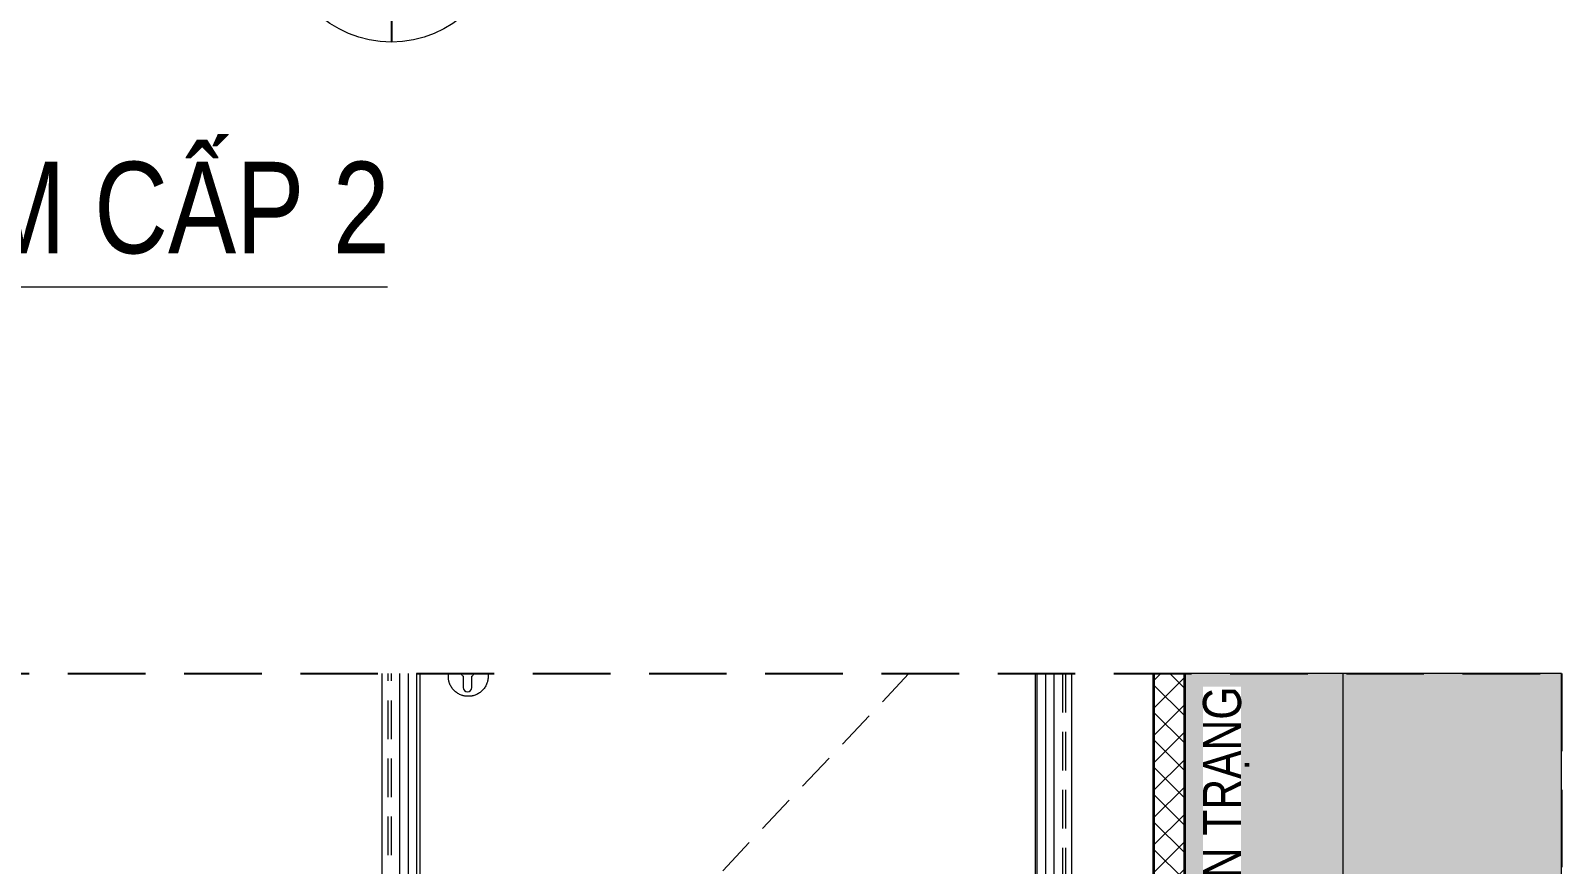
# Model space of a CAD drawing. Header units: millimetres. Extents: x -547695 to 905972, y -1055718 to 167349.
# Drawn here: x -526700 to -524191, y -1017518 to -1016151 of the extents above; entities that cross this region are included whole.
import ezdxf
from ezdxf.enums import TextEntityAlignment as Align
from ezdxf.xclip import XClip

# ---------------------------------------------------------------- set-up
doc = ezdxf.new("R2010")
doc.units = ezdxf.units.MM
doc.header["$XCLIPFRAME"] = 0
for name, pattern in [('CENTER', [50.800000000000004, 31.75, -6.35, 6.35, -6.35]), ('DASHDOT', [25.4, 12.7, -6.35, 0, -6.35]), ('HIDDEN', [9.524999999999999, 6.35, -3.175])]:
    doc.linetypes.add(name, pattern=pattern)
doc.layers.get('DEFPOINTS').update_dxf_attribs({"color": 1, "lineweight": 25})
doc.layers.add('7a-Flashing_01', color=1, linetype='Continuous')
doc.layers.add('XR-MC2$0$A-TOLE', color=152, linetype='Continuous')
for name, color, linetype, lineweight in [('A-DIMS', 8, 'Continuous', 9), ('A-EQPM', 127, 'Continuous', 9), ('A-FINE', 255, 'Continuous', 25), ('A-GRID', 250, 'CENTER', 15), ('A-HEVY', 111, 'Continuous', 35), ('A-HIDD', 45, 'HIDDEN', 9), ('A-LITE', 9, 'Continuous', 9), ('A-PATT', 252, 'Continuous', 9), ('A-SYMBOLS', 10, 'Continuous', 13), ('A-WALL', 12, 'Continuous', 13), ('S-GRID-AXIS', 5, 'DASHDOT', 18)]:
    doc.layers.add(name, color=color, linetype=linetype, lineweight=lineweight)
doc.styles.add('VTK_Arial', font='arial.ttf', dxfattribs={"width": 0.8})
doc.styles.add('VTK_Arial_3.5 mm', font='arial.ttf', dxfattribs={"width": 0.8, "height": 3.5})

# ---------------------------------------------------------------- blocks, each defined once
blk = doc.blocks.new('ERYUJH76Y')
at = {"layer": 'A-GRID', "ltscale": 50}
for points in [[(1300, 3348.158887993079), (1300, 25451.9480377544)], [(0, 3348.158887993079), (0, 25008.44865267468)]]:
    blk.add_lwpolyline(points, dxfattribs=at)
blk = doc.blocks.new('RHRTHRHRT')
at = {"layer": 'A-GRID'}
ref = blk.add_blockref('ERYUJH76Y', (-1300, -21728.30377033376), dxfattribs=at)
XClip(ref).set_block_clipping_path([(-32069.379858537228, 5005.130660463474), (6367.103157383157, 26504.536130141118)])
blk = doc.blocks.new('*U303')
blk.add_wipeout([(4.5, -1.7763568394002505e-15), (4.46451615591515, -0.5639995510393714), (4.358624225078841, -1.1191044922418465), (4.183994186497131, -1.6565604870810517), (3.943380060197386, -2.1678915334577207), (3.6405764746872635, -2.645033635316131), (3.280358823396353, -3.080461976679099), (2.868407953869105, -3.46730959249105), (2.4112205774054853, -3.7994756647590684), (1.9160068120428266, -4.071721736097089), (1.3905764746872622, -4.279754323328191), (0.8432159156357593, -4.4202926282791), (0.2825573378819078, -4.491120277927223), (-0.2825573378819094, -4.491120277927223), (-0.8432159156357608, -4.4202926282791), (-1.3905764746872642, -4.279754323328191), (-1.9160068120428249, -4.07172173609709), (-2.411220577405484, -3.799475664759071), (-2.868407953869103, -3.467309592491053), (-3.280358823396352, -3.080461976679099), (-3.6405764746872635, -2.6450336353161292), (-3.943380060197386, -2.167891533457718), (-4.183994186497131, -1.6565604870810517), (-4.358624225078839, -1.1191044922418474), (-4.464516155915151, -0.5639995510393696), (-4.5, 0), (-4.464516155915151, 0.5639995510393678), (-4.358624225078839, 1.1191044922418456), (-4.183994186497131, 1.6565604870810482), (-3.943380060197386, 2.167891533457718), (-3.6405764746872635, 2.6450336353161283), (-3.2803588233963517, 3.0804619766791), (-2.868407953869104, 3.46730959249105), (-2.4112205774054853, 3.7994756647590666), (-1.9160068120428277, 4.071721736097086), (-1.3905764746872633, 4.279754323328191), (-0.8432159156357607, 4.420292628279098), (-0.2825573378819103, 4.491120277927221), (0.28255733788190984, 4.491120277927221), (0.8432159156357604, 4.420292628279098), (1.3905764746872633, 4.27975432332819), (1.9160068120428266, 4.071721736097087), (2.4112205774054845, 3.7994756647590666), (2.868407953869104, 3.46730959249105), (3.280358823396352, 3.0804619766790964), (3.6405764746872635, 2.6450336353161283), (3.943380060197386, 2.167891533457718), (4.183994186497131, 1.65656048708105), (4.358624225078839, 1.1191044922418456), (4.464516155915151, 0.5639995510393696)])
blk.add_circle((0, 0), 4.5)
at = {"layer": 'DEFPOINTS', "color": 250}
for p, q in [((2.755455298081545e-16, 4.5), (-8.266365894244633e-16, -4.5)), ((-4.5, 5.51091059616309e-16), (4.5, -1.102182119232618e-15))]:
    blk.add_line(p, q, dxfattribs=at)
at = {"color": 7, "style": 'VTK_Arial_3.5 mm', "width": 0.8}
blk.add_attdef('X12', text='', height=3.5, dxfattribs=at).set_placement((0, 0), align=Align.MIDDLE_CENTER)
blk = doc.blocks.new('*U938')
for p, q in [((0, 0), (-14.5, 0)), ((60.11426129233914, 0), (0, 0))]:
    blk.add_line(p, q)
blk.add_circle((-8.5, 0), 6)
at = {"color": 7, "style": 'VTK_Arial', "width": 0.8}
blk.add_attdef('SECTION', (0, 1.855432433199894), '', height=5, dxfattribs=at)
blk.add_attdef('MARK', text='', height=3.5, dxfattribs=at).set_placement((-8.587623213454208, 0.986891504158848), align=Align.CENTER)
at = {"color": 7, "linetype": 'Continuous', "style": 'VTK_Arial', "width": 0.8}
blk.add_attdef('REF', text='', height=2.5, dxfattribs=at).set_placement((-8.491969826316563, -3.754335076540883), align=Align.CENTER)
at = {"color": 7, "linetype": 'Continuous', "style": 'VTK_Arial', "width": 0.8, "flags": 8}
blk.add_attdef('SCALE-I', (0, -4.252405790539342), '', height=2.5, dxfattribs=at)
blk = doc.blocks.new('diem chan tole')
at = {"layer": '7a-Flashing_01', "const_width": 1.000000000014655}
blk.add_lwpolyline([(1.01863406598568e-10, -40.00000071630348), (-7.002527127042413e-07, -50.00000286207069), (-49.97341264960414, -50.00000286207069), (-49.97341230594611, -10), (1.01863406598568e-10, 0), (-3.063178155571222e-08, 109.999998333049)], dxfattribs=at)
blk = doc.blocks.new('up goc')
at = {"layer": '7a-Flashing_01', "const_width": 0.4991635426104162}
blk.add_lwpolyline([(-154.7138167084195, 0.001297896960750222), (-139.7389104296453, 0.001297896960750222), (-114.2812472605146, 30.71977981762029), (30.71875274041668, 30.71977981762029), (30.71875274041668, -114.2802201823797), (0.0002708151005208492, -139.7378833496477), (0.0002708151005208492, -154.7127896302845)], dxfattribs=at)
blk = doc.blocks.new('_ECU_M12')
at = {"layer": 'A-PATT'}
h = blk.add_hatch(color=256, dxfattribs=at)
h.dxf.hatch_style = 1
h.paths.add_polyline_path([(-1.332267629550188e-14, 10), (-8.227241335952154, 10, -0.1766328693721087), (-5.484827557301435, 9.000000000000012, -0.09041533725779799)])
h.paths.add_polyline_path([(8.227241335952133, 10), (-1.154631945610163e-14, 10, -0.09041533725779809), (5.484827557301418, 9.000000000000012, -0.1766328693721084)])
h = blk.add_hatch(color=256, dxfattribs=at)
h.dxf.hatch_style = 1
h.paths.add_polyline_path([(-5.48482755730145, 0.9999999999999791, -0.1766328693721076), (-8.227241335952154, 0), (2.309263891220326e-14, -3.019806626980426e-14, -0.09041533725779888)])
h.paths.add_polyline_path([(5.484827557301461, 0.9999999999999609, -0.09041533725779824), (2.486899575160351e-14, -3.019806626980426e-14), (8.227241335952149, 4.440892098500626e-16, -0.1766328693721063)])
for p, q in [((-10.96965511460285, 1), (-10.96965511460285, 9)), ((-8.227241335952154, 10), (8.227241335952133, 10)), ((8.227241335952133, 0), (-8.227241335952154, 0)), ((-5.48482755730144, 0.9999999999999871), (-5.48482755730144, 9)), ((5.484827557301433, 1), (5.484827557301433, 9)), ((10.9696551146029, 1.000000000000028), (10.9696551146029, 9))]:
    blk.add_line(p, q, dxfattribs=at)
for centre, radius, start, end in [((-8.227241335952154, 5.739583333333314), 4.260416666666686, 49.93201295055604, 130.067987049444), ((-8.227241335952154, 4.260416666666686), 4.260416666666686, 229.9320129505561, 310.067987049444), ((-1.295469599247883e-14, -5.541666666666749), 15.54166666666675, 69.33452181711995, 110.6654781828799), ((2.455128931506191e-14, 15.54166666666672), 15.54166666666675, 249.3345218171199, 290.6654781828798), ((8.227241335952133, 5.739583333333314), 4.260416666666686, 49.93201295055604, 130.067987049444), ((8.227241335952133, 4.260416666666686), 4.260416666666686, 229.9320129505561, 310.067987049444)]:
    blk.add_arc(centre, radius, start, end, dxfattribs=at)
blk = doc.blocks.new('*U48')
h = blk.add_hatch(color=256)
h.dxf.hatch_style = 1
h.paths.add_polyline_path([(-0.2347652685253081, -10, -0.08676077116067771), (-5.48482755730146, -9.000000000000002, -0.1766328693721095), (-8.227241335952186, -10)])
h.paths.add_polyline_path([(8.227241335952073, -10, -0.1766328693721091), (5.484827557301347, -9.000000000000005, -0.0867607711606776), (0.2347652685252006, -10)])
for p, q in [((-4.800761234632324, 29.31402429968259), (-5.400380620267304, 28.38461425671378)), ((-5.400380620267304, 28.38461425671378), (-4.800761234632324, 27.87493778203973)), ((-4.800761234632324, 29.31402429968259), (4.8007612346322, 29.31402429968259)), ((-6.23234797101814e-14, 29.00451655964124), (-6.23234797101814e-14, 29.31402429968259)), ((4.8007612346322, 28.71440491864016), (-6.276756892003146e-14, 29.00451655964124)), ((4.8007612346322, 28.71440491864016), (4.8007612346322, 29.31402429968259)), ((4.8007612346322, 28.71440491864016), (5.999999999999938, 27.6950519693057)), ((5.999999999999938, 27.6950519693057), (4.8007612346322, 26.91554677027418)), ((-10.96965511460289, 0), (-10.96965511460289, -9)), ((10.96965511460286, 0), (-10.96965511460289, 0)), ((-6.000000000000062, 19.90000000007351), (5.999999999999938, 19.90000000007351)), ((-5.056750763650774, 7.900000000073561), (-6.000000000000062, 7.28688799935415)), ((-6.000000000000062, 7.28688799935415), (-4.800761234632324, 6.267535050019688)), ((-4.800761234632324, 6.267535050019688), (-6.000000000000062, 5.488029851004541)), ((-6.000000000000062, 5.488029851004541), (-6.000000000000062, 2)), ((-6.000000000000062, 5.488029851004541), (2.994290733290792, 5.488029851004541)), ((-5.484827557301486, 0), (-5.484827557301486, -9)), ((2.994290733290792, 5.488029851004541), (-4.800761234632324, 6.267535050019688)), ((4.793148879019947, 7.107002181384161), (5.999999999999971, 6.081178729785506)), ((5.484827557301344, 0), (5.484827557301344, -9)), ((5.999999999999938, 7.905985074609163), (5.999999999999938, 7.900000000073561)), ((5.999999999999971, 6.081178729785506), (5.999999999999971, 2)), ((10.96965511460286, 0), (10.96965511460286, -9)), ((-8.227241335952186, -10), (8.227241335952073, -10))]:
    blk.add_line(p, q)
for points in [[(4.8007612346322, 26.91554677027418), (5.999999999999938, 25.89619382093972), (4.8007612346322, 25.11668862716599), (-4.800761234632324, 26.07607963892881), (-6.000000000000062, 27.09543258826327), (-4.800761234632324, 27.87493778203973)], [(4.8007612346322, 25.11668862716599), (5.999999999999938, 24.09733567783153), (4.8007612346322, 23.31783047880001), (-4.800761234632324, 24.27722149056283), (-6.000000000000062, 25.29657443989729), (-4.800761234632324, 26.07607963892881)], [(4.8007612346322, 23.31783047880001), (5.999999999999938, 22.29847752946555), (4.8007612346322, 21.5189723304504), (-4.800761234632324, 22.47836334221322), (-6.000000000000062, 23.49771629155041), (-4.800761234632324, 24.27722149056283)]]:
    blk.add_lwpolyline(points, close=True)
blk.add_lwpolyline([(-12.5, 7.900000000073581), (12.50000000000001, 7.900000000073581), (12.50000000000001, 9.400000000073552, 0.4142135623730948), (12.00000000000001, 9.900000000073552), (-11.99999999999999, 9.900000000073552, 0.4142135623730953), (-12.5, 9.40000000007358)], format="xyb", close=True)
for points in [[(2.994290700055724, 19.90000000007351), (-4.800761234632324, 20.67950519386634), (-6.000000000000062, 21.6988581432008), (-4.800761234632324, 22.47836334221322), (4.8007612346322, 21.5189723304504), (5.999999999999938, 20.49961938111594), (5.07750864635417, 19.90000000007351)], [(-6.000000000000062, 19.89999999485119), (-4.800761234632324, 20.67950519386634), (2.994290700055724, 19.90000000007351)], [(5.976513974160378, 7.900000000073561), (5.992387644387685, 7.88650738039658), (4.793148879019947, 7.107002181384161), (-3.136829304593993, 7.900000000073561)]]:
    blk.add_lwpolyline(points)
for centre, radius, start, end in [((-8.000000000000057, 2), 2, 270, 0), ((7.999999999999942, 2), 2, 180, 270), ((-8.227241335952186, -5.739583333333314), 4.260416666666686, 229.9320129505561, 310.067987049444), ((-5.684341886080801e-14, 5.514109301013633), 15.5158854769911, 249.2986090241345, 290.7013909758655), ((8.227241335952073, -5.739583333333314), 4.260416666666686, 229.9320129505561, 310.067987049444)]:
    blk.add_arc(centre, radius, start, end)
at = {"layer": 'S-GRID-AXIS', "color": 250}
blk.add_line((-5.728750807065808e-14, -15), (-6.23234797101814e-14, 32.00394029821154), dxfattribs=at)
blk.add_blockref('_ECU_M12', (-6.187939050033134e-14, 9.900000000073552))
blk = doc.blocks.new('*U47')
h = blk.add_hatch(color=256)
h.dxf.hatch_style = 1
h.paths.add_polyline_path([(-0.2347652685253081, -10, -0.08676077116067771), (-5.48482755730146, -9.000000000000002, -0.1766328693721095), (-8.227241335952186, -10)])
h.paths.add_polyline_path([(8.227241335952073, -10, -0.1766328693721091), (5.484827557301347, -9.000000000000005, -0.0867607711606776), (0.2347652685252006, -10)])
for p, q in [((-4.800761234632324, 29.31402443650415), (-5.400380620267304, 28.38461439353534)), ((-5.400380620267304, 28.38461439353534), (-4.800761234632324, 27.87493791886128)), ((-4.800761234632324, 29.31402443650415), (4.8007612346322, 29.31402443650415)), ((-6.232347938207212e-14, 29.00451669646279), (-6.232347938207212e-14, 29.31402443650414)), ((4.8007612346322, 28.71440505546172), (-6.276756859192219e-14, 29.00451669646279)), ((4.8007612346322, 28.71440505546172), (4.8007612346322, 29.31402443650415)), ((4.8007612346322, 28.71440505546172), (5.999999999999938, 27.69505210612726)), ((5.999999999999938, 27.69505210612726), (4.8007612346322, 26.91554690709574)), ((-10.96965511460289, 0), (-10.96965511460289, -9)), ((10.96965511460286, 0), (-10.96965511460289, 0)), ((-6.000000000000062, 19.90000013689507), (5.999999999999938, 19.90000013689507)), ((-5.056750763650774, 7.900000136895118), (-6.000000000000062, 7.286888136175707)), ((-6.000000000000062, 7.286888136175707), (-4.800761234632324, 6.267535186841245)), ((-4.800761234632324, 6.267535186841245), (-6.000000000000062, 5.488029987826097)), ((-6.000000000000062, 5.488029987826097), (-6.000000000000062, 2)), ((-6.000000000000062, 5.488029987826097), (2.994290733290792, 5.488029987826097)), ((-5.484827557301486, 0), (-5.484827557301486, -9)), ((2.994290733290792, 5.488029987826097), (-4.800761234632324, 6.267535186841245)), ((4.793148879019947, 7.107002318205717), (5.999999999999971, 6.081178866607063)), ((5.484827557301344, 0), (5.484827557301344, -9)), ((5.999999999999938, 7.905985211430719), (5.999999999999938, 7.900000136895118)), ((5.999999999999971, 6.081178866607063), (5.999999999999971, 2)), ((10.96965511460286, 0), (10.96965511460286, -9)), ((-8.227241335952186, -10), (8.227241335952073, -10))]:
    blk.add_line(p, q)
for points in [[(4.8007612346322, 26.91554690709574), (5.999999999999938, 25.89619395776128), (4.8007612346322, 25.11668876398755), (-4.800761234632324, 26.07607977575037), (-6.000000000000062, 27.09543272508483), (-4.800761234632324, 27.87493791886128)], [(4.8007612346322, 25.11668876398755), (5.999999999999938, 24.09733581465309), (4.8007612346322, 23.31783061562157), (-4.800761234632324, 24.27722162738439), (-6.000000000000062, 25.29657457671885), (-4.800761234632324, 26.07607977575037)], [(4.8007612346322, 23.31783061562157), (5.999999999999938, 22.29847766628711), (4.8007612346322, 21.51897246727196), (-4.800761234632324, 22.47836347903478), (-6.000000000000062, 23.49771642837197), (-4.800761234632324, 24.27722162738439)]]:
    blk.add_lwpolyline(points, close=True)
blk.add_lwpolyline([(-12.5, 7.900000136895137), (12.50000000000001, 7.900000136895137), (12.50000000000001, 9.400000136895109, 0.4142135623730948), (12.00000000000001, 9.900000136895109), (-11.99999999999999, 9.900000136895109, 0.4142135623730953), (-12.5, 9.400000136895137)], format="xyb", close=True)
for points in [[(2.994290700055724, 19.90000013689507), (-4.800761234632324, 20.6795053306879), (-6.000000000000062, 21.69885828002236), (-4.800761234632324, 22.47836347903478), (4.8007612346322, 21.51897246727196), (5.999999999999938, 20.4996195179375), (5.07750864635417, 19.90000013689507)], [(-6.000000000000062, 19.90000013167275), (-4.800761234632324, 20.6795053306879), (2.994290700055724, 19.90000013689507)], [(5.976513974160378, 7.900000136895118), (5.992387644387685, 7.886507517218137), (4.793148879019947, 7.107002318205717), (-3.136829304593993, 7.900000136895118)]]:
    blk.add_lwpolyline(points)
for centre, radius, start, end in [((-8.000000000000057, 2), 2, 270, 0), ((7.999999999999942, 2), 2, 180, 270), ((-8.227241335952186, -5.739583333333314), 4.260416666666686, 229.9320129505561, 310.067987049444), ((-5.684341886080801e-14, 5.514109301013633), 15.5158854769911, 249.2986090241345, 290.7013909758655), ((8.227241335952073, -5.739583333333314), 4.260416666666686, 229.9320129505561, 310.067987049444)]:
    blk.add_arc(centre, radius, start, end)
at = {"layer": 'S-GRID-AXIS', "color": 250}
blk.add_line((-5.728750807065808e-14, -15), (-6.232347938207212e-14, 32.00394043503309), dxfattribs=at)
blk.add_blockref('_ECU_M12', (-6.187939017222206e-14, 9.900000136895109))
blk = doc.blocks.new('BXG')
blk.add_lwpolyline([(-78.00000000046566, 9.999999999068677), (-6.984919309616089e-10, 10.00000000023283), (-6.05359673500061e-09, 258.100000000326), (69.31299422495067, 258.1000000019558), (82.89863273361698, 244.5143614935223), (84.24213561764918, 245.857864378253), (70.0999999938067, 260.0000000018626), (-1.900000005960464, 260.0000000009313), (-1.899999999906868, 11.90000000107102), (-77.2129942313768, 11.89999999897555), (-90.79863273911178, 25.48563850694336), (-92.14213562384248, 24.14213562221266)], close=True)
at = {"layer": 'A-PATT', "ltscale": 2.5}
for points in [[(5.999999996973202, 1.164153218269348e-09), (-2.328306436538696e-10, 4.656612873077393e-10), (6.984919309616089e-09, 240.0000000004657), (6.000000006286427, 240)], [(15.9999999969732, 2.095475792884827e-09), (5.999999998603016, 10.00000000209548), (6.000000044470653, 240), (21.00000000628643, 239.9999999997672), (56.00000000675209, 10.00000003096648), (55.99999999906868, 3.096647560596466e-08)]]:
    blk.add_lwpolyline(points, close=True, dxfattribs=at)
at = {"layer": 'A-PATT', "ltscale": 2.5, "rotation": 90}
for name, p in [('*U47', (6.000000173225999, 209.9999999990687)), ('*U48', (5.999999999301508, 60.0000000030268))]:
    blk.add_blockref(name, p, dxfattribs=at)
blk = doc.blocks.new('3g3g')
at = {"layer": 'A-PATT', "ltscale": 5}
h = blk.add_hatch(dxfattribs=at)
h.set_pattern_fill('ANSI37', color=256, scale=15)
h.set_pattern_definition([(45, (-1962650.165828734, -626737.6909290369), (-33.67596045400933, 33.67596045400933), []), (135, (-1962650.165828734, -626737.6909290369), (-33.67596045400933, -33.67596045400932), [])])
h.paths.add_polyline_path([(50249.99999984656, 18450), (-59.99999586469494, 18450), (-59.99999586469494, 18500), (50249.99999984656, 18500)])
at = {"layer": 'A-PATT'}
h = blk.add_hatch(dxfattribs=at)
h.set_pattern_fill('ANSI37', color=256, scale=10, angle=1.403341859706975e-14)
h.set_pattern_definition([(45.00000000000001, (-417346.4069379378, 321578.1893199501), (-22.45064030267289, 22.45064030267288), []), (135, (-417346.4069379378, 321578.1893199501), (-22.45064030267288, -22.45064030267289), [])])
h.paths.add_polyline_path([(-9.999995864694938, 149.9999999991851), (-59.99999586469494, 149.9999999991851), (-59.99999586469494, 18450), (-9.999995864694938, 18450)])
h = blk.add_hatch(dxfattribs=at)
h.set_pattern_fill('BT-01', color=256, scale=50, style=0, double=1, pattern_type=2)
h.set_pattern_definition([(49.99999999999999, (65941.90062689321, -196849.323872377), (358.6300913003766, -31.3760674912976), [37.49999999999997, -412.4999999999997]), (354.9999999999998, (65941.90062689321, -196849.323872377), (-69.37566680650035, 376.0960668500058), [30, -329.9999999999999]), (100.4514, (65971.7864668931, -196851.9385423771), (289.2546908570109, 344.7197710304765), [31.87009499999963, -350.5710559999939]), (46.1842, (65941.90062689321, -196749.323872377), (533.6205243128223, -82.75950716450899), [56.25, -618.75]), (96.6356, (65986.36899939325, -196756.2205258774), (467.3313527743521, 487.058935450221), [47.80514399999998, -525.8564999999996]), (351.1841999999999, (65941.90062689321, -196749.323872377), (467.3309725668132, 487.0593004626625), [44.99999999999961, -494.9999999999969]), (21, (65991.90062689321, -196774.323872377), (298.4535260592309, -201.3094453326694), [37.5, -412.5]), (326, (65991.90062689321, -196774.323872377), (121.6576659607906, 362.5750225234266), [30, -329.9999999999999]), (71.4514, (66016.77174339333, -196791.0996753772), (420.111314290745, 161.2652483549762), [31.870095, -350.5710559999999]), (37.50000000000001, (65941.90062689321, -196849.323872377), (6.079927658645301, 166.4469269156558), [0, -326, 0, -335, 0, -331.25]), (7.499999999999995, (65941.90062689321, -196849.323872377), (131.5347687210742, 197.2058559411801), [0, -190.9999999999999, 0, -318.4999999999997, 0, -126.2499999999999]), (327.5, (65830.40062689321, -196849.323872377), (266.9112180862045, -11.2774358671899), [0, -125, 0, -390, 0, -517.5]), (317.4999999999999, (65780.40062689321, -196849.323872377), (291.5930846711931, 50.05249116615929), [0, -162.4999999999999, 0, -258.9999999999998, 0, -367.4999999999998]), (45, (65941.90062689321, -196849.323872377), (-150.2601910021415, 150.2601910021415), []), (45, (65941.90062689321, -196788.073872377), (-150.2601910021415, 150.2601910021415), [])])
h.paths.add_polyline_path([(249.9999999136198, 200.0000000077998), (249.9999998467974, 0), (-1.532025635242462e-07, 0), (-8.638016879558563e-08, 200.0000000077998)])
blk.add_lwpolyline([(-9.999995864694938, 149.9999999991851), (-59.99999586469494, 149.9999999991851), (-59.99999586469494, 18450), (-9.999995864694938, 18450)], close=True)
at = {"layer": 'A-PATT', "ltscale": 0.3}
for points in [[(50249.99999984656, 18450), (249.9999998467974, 18450)], [(249.9999998467974, 0), (249.9999998467974, 18450)], [(50249.99999984656, 18200), (249.9999998467974, 18200)]]:
    blk.add_lwpolyline(points, dxfattribs=at)
at = {"layer": 'A-WALL'}
blk.add_lwpolyline([(249.9999998467974, 0), (-1.532025635242462e-07, 0), (-8.638016879558563e-08, 200.0000000077998), (249.9999999136198, 200.0000000077998)], close=True, dxfattribs=at)
at = {"layer": 'XR-MC2$0$A-TOLE'}
blk.add_lwpolyline([(50249.99999984656, 18450), (-59.99999586469494, 18450), (-59.99999586469494, 18500), (50249.99999984656, 18500)], close=True, dxfattribs=at)
at = {"rotation": 90.00000000000001}
blk.add_blockref('up goc', (-59.99999586469494, 18500), dxfattribs=at)
at = {"layer": 'A-FINE'}
blk.add_blockref('diem chan tole', (4.135305061936378e-06, 149.9999999991851), dxfattribs=at)
at = {"layer": 'A-HEVY', "xscale": -1, "rotation": 89.99999999999997}
for p in [(250.0000031837262, 18399.99999999872), (250.0000031837262, 17199.99999999872), (250.0000031837262, 15999.99999999872), (250.0000031837262, 14799.99999999872), (250.0000031837262, 13599.99999999872), (250.0000031837262, 12399.99999999872), (250.0000031837262, 11199.99999999872), (250.0000031837262, 9999.99999999872), (250.0000031837262, 8799.99999999872), (250.0000031837262, 7599.999999998719), (250.0000031837262, 6399.999999998719), (250.0000031837262, 5199.999999998719), (250.0000031837262, 3999.999999998719), (250.0000031837262, 2799.999999998719), (250.0000031837262, 1599.999999998719), (250.0000031837262, 399.9999999987194)]:
    blk.add_blockref('BXG', p, dxfattribs=at)
blk = doc.blocks.new('KhoaTayCong_Phai')
for p, q in [((-2.368162894039414, 15.25890899513615), (171.6318371059606, 15.2589089951216)), ((177.6318371059606, 9.2589089951216), (177.6318371059606, -8.741091004863847)), ((171.6318371059606, -14.74109100486385), (-2.368162894039414, -14.74109100486385)), ((-11.23417075211182, -123.6967520639155), (8.613139535300432, -123.6967520639155)), ((-11.23417075211182, -126.9474235176894), (-11.23417075211182, -123.6967520639155)), ((8.613139535300432, -123.6967520639155), (8.613139535300432, -126.9474235176894)), ((8.613139535300432, -126.9474235176894), (-11.23417075211182, -126.9474235176894)), ((-8.309393887990153, -134.878720984474), (-8.309393887873737, -153.4787209846108)), ((6.090606112149544, -153.4787209845526), (6.090606112149544, -134.8787209845613))]:
    blk.add_line(p, q)
blk.add_circle((0, -135.3185674594715), 32.59014823095639)
for centre, radius, start, end in [((0, 0), 42.88471771224759, 20.84323507987875, 339.8952452716517), ((0, 0), 21.69749773615331, 44.68887083568661, 317.2039053081154), ((4.007421447662636, 0.258908995121601), 16.29871392775256, 113.0273825247253, 246.9726174752747), ((171.6318371059606, 9.2589089951216), 6, 0, 90), ((171.6318371059606, -8.741091004863847), 6, 270, 0), ((-1.109393887920305, -125.2787209845555), 12.00000000004657, 306.8698976449503, 233.1301023553102), ((-1.109393887920305, -153.4787209845235), 7.199999999953432, 180.0000000008337, 359.9999999995831)]:
    blk.add_arc(centre, radius, start, end)
blk = doc.blocks.new('BanLe')
blk.add_line((7.5, 0), (-7.5, 0))
blk.add_lwpolyline([(7.5, 62.5), (-7.5, 62.5), (-7.5, -62.5), (7.5, -62.5)], close=True)
for points in [[(7.5, 60.5), (-7.5, 60.5)], [(7.5, -60.5), (-7.5, -60.5)]]:
    blk.add_lwpolyline(points)
blk = doc.blocks.new('e56r7i')
blk.add_wipeout([(-1114.999999999879, 2214.999999999999), (15.00000000018996, 2214.999999999999), (15.00000000018996, 4.656612873077393e-10), (-1114.999999999879, 4.656612873077393e-10)]).dxf.layer = 'A-FINE'
for points in [[(-1115, 4.656612873077393e-10), (-1115, 2215.000000000116), (15, 2215.000000000116), (15, 4.656612873077393e-10)], [(-1086, 4.656612873077393e-10), (-1086, 2186.000000000116), (-14, 2186.000000000116), (-14, 4.656612873077393e-10)], [(-1072, 4.656612873077393e-10), (-1072, 2172.000000000116), (-28, 2172.000000000116), (-28, 4.656612873077393e-10)], [(-1058, 4.656612873077393e-10), (-1058, 2158.000000000116), (-42, 2158.000000000116), (-42, 4.656612873077393e-10)], [(-1053, 21.00000000046566), (-1053, 2155.000000000116), (-45, 2155.000000000116), (-45, 21.00000000046566)]]:
    blk.add_lwpolyline(points, close=True)
blk.add_lwpolyline([(-1058, 15.00000000046566), (-42, 15.00000000046566)])
at = {"layer": 'A-HIDD', "ltscale": 10}
for points in [[(-1105, 4.656612873077393e-10), (-1105, 2205.000000000116), (5, 2205.000000000116), (5, 4.656612873077393e-10)], [(-1100, 0), (-1100, 2200.000000000116), (0, 2200.000000000116), (0, 0)]]:
    blk.add_lwpolyline(points, close=True, dxfattribs=at)
blk.add_lwpolyline([(-1053, 2155.000000000116), (-45, 1088.000000000349), (-1053, 21.00000000046566)], dxfattribs=at)
at = {"layer": 'A-LITE'}
for name, p in [('BanLe', (-43.5, 2005.000000000116)), ('BanLe', (-43.5, 1705.000000000116)), ('KhoaTayCong_Phai', (-973.9995107880095, 1000.000000000116)), ('BanLe', (-43.5, 471.0000000004657)), ('BanLe', (-43.5, 171.0000000004657))]:
    blk.add_blockref(name, p, dxfattribs=at)
at = {"layer": 'DEFPOINTS', "lineweight": -3, "insert": (-771.2055393613409, 2092.290562476846), "char_height": 100, "attachment_point": 5, "style": 'VTK_Arial'}
blk.add_mtext('\\A1;1100x2200', dxfattribs=at)

msp = doc.modelspace()

# ---------------------------------------------------------------- hatches: boundary and pattern name
at = {"layer": 'A-PATT', "transparency": 33554620}
h = msp.add_hatch(color=7, dxfattribs=at)
h.dxf.hatch_style = 1
h.paths.add_polyline_path([(-524191.0881152207, -1017205.712195479), (-524808.8690336661, -1017205.712195479), (-524808.8690668881, -1019125.914603174), (-524191.0881484427, -1019125.914603174)])

# ---------------------------------------------------------------- linework, layer by layer
at = {"layer": 'A-DIMS'}
msp.add_lwpolyline([(-524191.0881152207, -1017205.712195479), (-524808.8690336661, -1017205.712195479), (-524808.8690668881, -1019125.914603174), (-524191.0881484427, -1019125.914603174)], close=True, dxfattribs=at)

# ---------------------------------------------------------------- block references
at = {"layer": 'A-EQPM'}
ref = msp.add_blockref('e56r7i', (-525008.8788983735, -1018074.99192418), dxfattribs=at)
XClip(ref).set_block_clipping_path([(-3344.5703436206677, -1050.9226789940149), (817.7907831527991, 869.2797287009889)])
at = {"layer": 'A-HEVY'}
ref = msp.add_blockref('RHRTHRHRT', (-524808.858223342, -998855.7286883317), dxfattribs=at)
XClip(ref).set_block_clipping_path([(-3544.591018652194, -16880.733586938703), (617.7701081212726, -14399.547230205731)])
at = {"layer": 'A-HEVY', "ltscale": 0.3}
ref = msp.add_blockref('3g3g', (-524798.8690342822, -1018075.484359805), dxfattribs=at)
XClip(ref).set_block_clipping_path([(-60.999995863996446, -8.35862010717392e-08), (249.99999984703027, 869.7721643256955)])
at = {"layer": 'A-SYMBOLS'}
for name, p, xscale, yscale, zscale, values in [('*U303', (-526108.8582233486, -1015990.340328072), 40, 40, 40, {'X12': 'X4'}), ('*U938', (-527918.4492419942, -1016572.106230543), 30, 30, 30, {'SECTION': 'MẶT BẰNG TAM CẤP 2', 'SCALE-I': 'TỈ LỆ: 1/25', 'REF': '-', 'MARK': '3'})]:
    msp.add_blockref(name, p, dxfattribs=dict(at, xscale=xscale, yscale=yscale, zscale=zscale)).add_auto_attribs(values)

# ---------------------------------------------------------------- next in the draw order: linework, layer by layer
at = {"layer": 'A-HIDD', "lineweight": -2, "ltscale": 20}
msp.add_lwpolyline([(-528353.4492419942, -1017205.712195479), (-524191.0881152207, -1017205.712195479), (-524191.0881152207, -1019125.914603174), (-528353.4492419942, -1019125.914603174)], close=True, dxfattribs=at)

# ---------------------------------------------------------------- next in the draw order: texts
at = {"layer": 'A-DIMS', "color": 7, "insert": (-524740.4688540946, -1017782.242576062), "char_height": 62.5, "attachment_point": 5, "rotation": 90, "style": 'VTK_Arial', "bg_fill": 3, "box_fill_scale": 1, "bg_fill_color": 257, "bg_fill_transparency": 0}
msp.add_mtext('\\A1;XƯỞNG SƠN AUTO HIỆN TRẠNG', dxfattribs=at)

doc.saveas('drawing.dxf')
